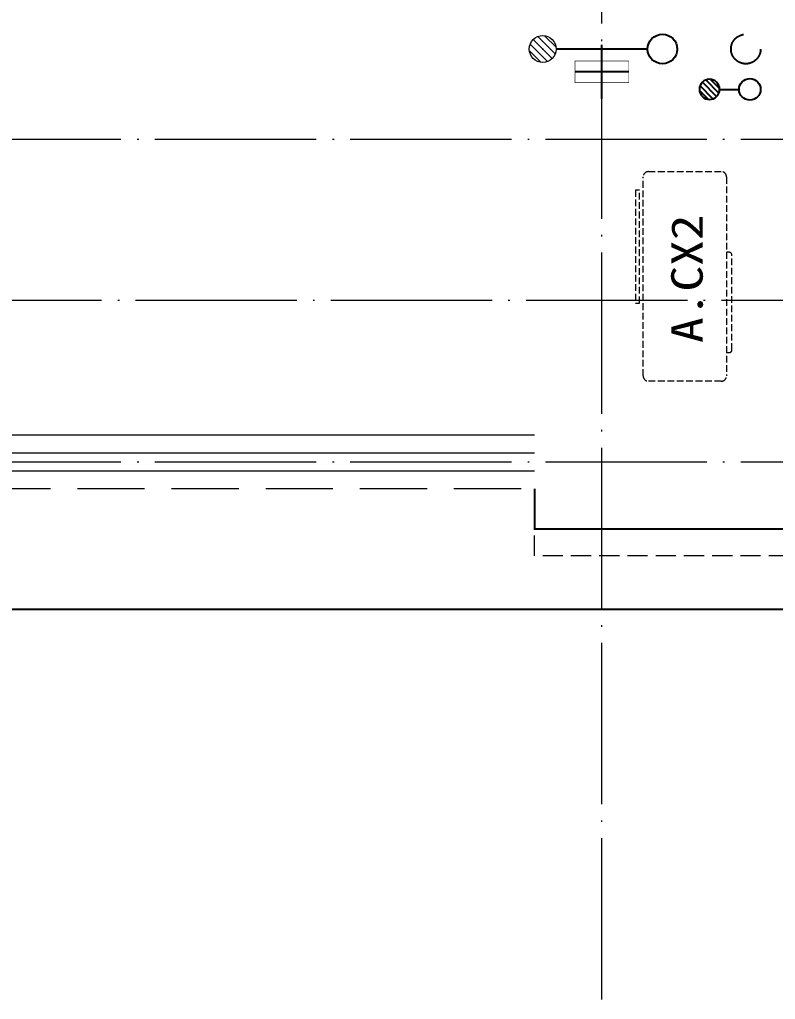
# Model space of a CAD drawing. Extents: x 27938 to 983267, y -209821 to 1628073.
# Drawn here: x 725652 to 728462, y 517240 to 520885 of the extents above; entities that cross this region are included whole.
import ezdxf

# ---------------------------------------------------------------- set-up
doc = ezdxf.new("R2010")
doc.units = 0
doc.header["$LTSCALE"] = 1000
doc.header["$MEASUREMENT"] = 0
doc.linetypes.add('DASH', pattern=[0.35, 0.25, -0.1])
doc.linetypes.add('DOTE', pattern=[2.42, 2, -0.2, 0.02, -0.2])
for name, color, linetype in [('$RECOVER_210609100354-0', 7, 'Continuous'), ('$RECOVER_210609100354-73', 7, 'Continuous'), ('3.5方案汇报，与郭总、侯月琴确定户型_t8$0$2020.03.04 -1安徽标准化洋房户型(UA）_t8_t8$0$看线', 154, 'Continuous'), ('EQUIP_地漏', 7, 'Continuous'), ('VPIPE-废水', 31, 'Continuous'), ('VPIPE-雨水', 4, 'DASH'), ('机电标识类', 1, 'Continuous'), ('看线', 251, 'Continuous')]:
    doc.layers.add(name, color=color, linetype=linetype)
for name, color, linetype, lineweight in [('DOTE', 19, 'DOTE', 9), ('LVTRY', 1, 'Continuous', 13), ('平面-栏杆', 135, 'Continuous', 15), ('平面-看线', 45, 'Continuous', 15), ('平面-空调室内机', 176, 'Continuous', 9), ('平面-空调预留孔', 173, 'Continuous', 15), ('空调', 76, 'Continuous', 13)]:
    doc.layers.add(name, color=color, linetype=linetype, lineweight=lineweight)
doc.styles.add('黑体', font='')
doc.styles.get('黑体').set_extended_font_data('SimHei')

# ---------------------------------------------------------------- blocks, each defined once
blk = doc.blocks.new('GFDGDGRDGRDG')
at = {"layer": 'DOTE', "linetype": 'DOTE', "ltscale": 0.3}
for p, q in [((620993.7, 360558.3), (620993.7, 368758.3)), ((573593.7, 363758.3), (626393.7, 363758.3)), ((626393.7, 363158.3), (573593.7, 363158.3)), ((573593.7, 362558.3), (626393.7, 362558.3))]:
    blk.add_line(p, q, dxfattribs=at)
blk = doc.blocks.new('dongkong')
blk.add_wipeout([(-603756, 210771), (-603756, 210570.8), (-603836, 210570.8), (-603836, 210771)])
at = {"layer": '机电标识类', "color": 250, "linetype": 'DASH', "ltscale": 400}
for p, q in [((-603796, 210771), (-603796, 210570.8)), ((-603896, 210670.7), (-603696, 210670.7))]:
    blk.add_line(p, q, dxfattribs=at)
at = {"layer": '空调', "color": 6, "linetype": 'DASH', "const_width": 2}
blk.add_lwpolyline([(-603756, 210771), (-603756, 210570.8), (-603836, 210570.8), (-603836, 210771)], close=True, dxfattribs=at)
blk = doc.blocks.new('$lvtry$00000171')
for p, q in [((-74.2, 10.6), (-10.6, 74.2)), ((-69.8, -27.4), (27.4, 69.8)), ((-53, -53), (53, 53)), ((-27.4, -69.8), (69.8, 27.4)), ((10.6, -74.2), (74.2, -10.6))]:
    blk.add_line(p, q)
blk.add_circle((0, 0), 75)
blk.add_point((0, 0))
blk = doc.blocks.new('$TwtSys$00000141')
at = {"color": 1}
for p, q in [((-47.1, 3.8), (-5, 45.9)), ((-47.1, 3.8), (-5, 45.9)), ((-43.6, -17.5), (17.5, 43.6)), ((-43.6, -17.5), (17.5, 43.6)), ((-33.2, -33.2), (33.2, 33.2)), ((-33.2, -33.2), (33.2, 33.2)), ((-16.2, -43.5), (43.8, 16.4)), ((-16.2, -43.5), (43.8, 16.4)), ((5.7, -46.1), (46.1, -5.7)), ((5.7, -46.1), (46.1, -5.7))]:
    blk.add_line(p, q, dxfattribs=at)
blk.add_circle((0, 0), 47, dxfattribs=at)
blk.add_circle((0, 0), 47, dxfattribs=at)
blk = doc.blocks.new('ferre')
at = {"layer": '平面-空调预留孔', "linetype": 'DASH', "ltscale": 0.1}
for p, q in [((93392.7, 115403.5), (93392.7, 115393.5)), ((93402.7, 115383.5), (93755.6, 115383.5)), ((93765.6, 115393.5), (93765.6, 115403.5))]:
    blk.add_line(p, q, dxfattribs=at)
blk.add_lwpolyline([(94045.9, 115403.5), (93305.9, 115403.5, -0.414214), (93285.9, 115423.5), (93285.9, 115693.5, -0.414214), (93305.9, 115713.5), (94045.9, 115713.5, -0.414214), (94065.9, 115693.5), (94065.9, 115423.5, -0.414214)], format="xyb", close=True, dxfattribs=at)
blk.add_lwpolyline([(93996.7, 115742.6), (93576.8, 115742.6), (93576.8, 115727.5), (93996.7, 115727.5)], close=True, dxfattribs=at)
for centre, start, end in [((93402.7, 115393.5), 180, 270), ((93755.6, 115393.5), 270, 0)]:
    blk.add_arc(centre, 10, start, end, dxfattribs=at)
at = {"layer": '平面-空调预留孔', "color": 251, "linetype": 'DASH', "ltscale": 0.1, "true_color": 0x636466, "style": '黑体', "width": 1.2}
blk.add_text('A.CX2', height=117.05, dxfattribs=at).set_placement((93428.3, 115492.1))
blk = doc.blocks.new('fergve')
at = {"layer": '平面-空调预留孔', "linetype": 'DASH', "ltscale": 0.1}
blk.add_blockref('ferre', (25670, -60415.8), dxfattribs=at)

msp = doc.modelspace()

# ---------------------------------------------------------------- linework, layer by layer
at = {"layer": '$RECOVER_210609100354-0', "color": 30, "const_width": 8}
msp.add_lwpolyline([(728716.6, 519140.4), (728716.6, 518990.4), (727566.6, 518990.4), (727566.6, 519140.4)], dxfattribs=at)
at = {"layer": '$RECOVER_210609100354-73', "ltscale": 0.1}
msp.add_lwpolyline([(728254.2, 520625.4), (728326.6, 520625.4)], dxfattribs=at)
at = {"layer": '$RECOVER_210609100354-73'}
msp.add_circle((728366.6, 520625.4), 40, dxfattribs=at)
at = {"layer": 'VPIPE-废水'}
msp.add_circle((728041.6, 520775.4), 55, dxfattribs=at)
at = {"layer": 'VPIPE-雨水'}
msp.add_circle((728351.6, 520775.4), 55, dxfattribs=at)
at = {"layer": '平面-栏杆'}
for points in [[(723066.6, 519273.8), (727566.6, 519273.8)], [(723066.6, 519207.1), (727566.6, 519207.1)]]:
    msp.add_lwpolyline(points, dxfattribs=at)
at = {"layer": '平面-看线'}
msp.add_lwpolyline([(723066.6, 519340.4), (727566.6, 519340.4)], dxfattribs=at)
at = {"layer": '平面-看线', "linetype": 'DASH'}
msp.add_lwpolyline([(723066.6, 519140.4), (727566.6, 519140.4)], dxfattribs=at)
at = {"layer": '平面-看线', "linetype": 'DASH', "ltscale": 0.3}
msp.add_lwpolyline([(728716.6, 518990.6), (728716.6, 518840.6), (728616.6, 518840.5), (728616.6, 518890.5), (727566.6, 518890.5), (727566.6, 518990.5)], dxfattribs=at)
at = {"layer": '看线', "color": 201}
msp.add_lwpolyline([(728866.6, 520190.4), (728866.6, 518690.4), (709166.6, 518690.4), (709166.6, 520190.4), (706816.6, 520190.4)], dxfattribs=at)

# ---------------------------------------------------------------- block references
at = {"rotation": 90}
msp.add_blockref('fergve', (783267.7, 400583.7), dxfattribs=at)
at = {"layer": '3.5方案汇报，与郭总、侯月琴确定户型_t8$0$2020.03.04 -1安徽标准化洋房户型(UA）_t8_t8$0$看线', "ltscale": 10}
msp.add_blockref('GFDGDGRDGRDG', (106822.9, 156682.1), dxfattribs=at)
at = {"layer": 'EQUIP_地漏', "xscale": 0.8, "yscale": -0.8, "zscale": 0.8, "rotation": 180}
msp.add_blockref('$TwtSys$00000141', (728216.6, 520625.4), dxfattribs=at)
at = {"layer": 'LVTRY', "xscale": 0.6666666667107825, "yscale": 0.6666666667107825, "rotation": 269.9999999939778}
msp.add_blockref('$lvtry$00000171', (727596.6, 520775.4), dxfattribs=at)

# ---------------------------------------------------------------- next in the draw order: block references
at = {"layer": '平面-空调室内机', "ltscale": 0.3, "xscale": -1, "rotation": 270}
msp.add_blockref('dongkong', (517145.9, 1124486.5), dxfattribs=at)

# ---------------------------------------------------------------- next in the draw order: linework, layer by layer
at = {"layer": '$RECOVER_210609100354-73', "ltscale": 0.1}
msp.add_line((727986.6, 520775.4), (727646.6, 520775.4), dxfattribs=at)

doc.saveas('drawing.dxf')
